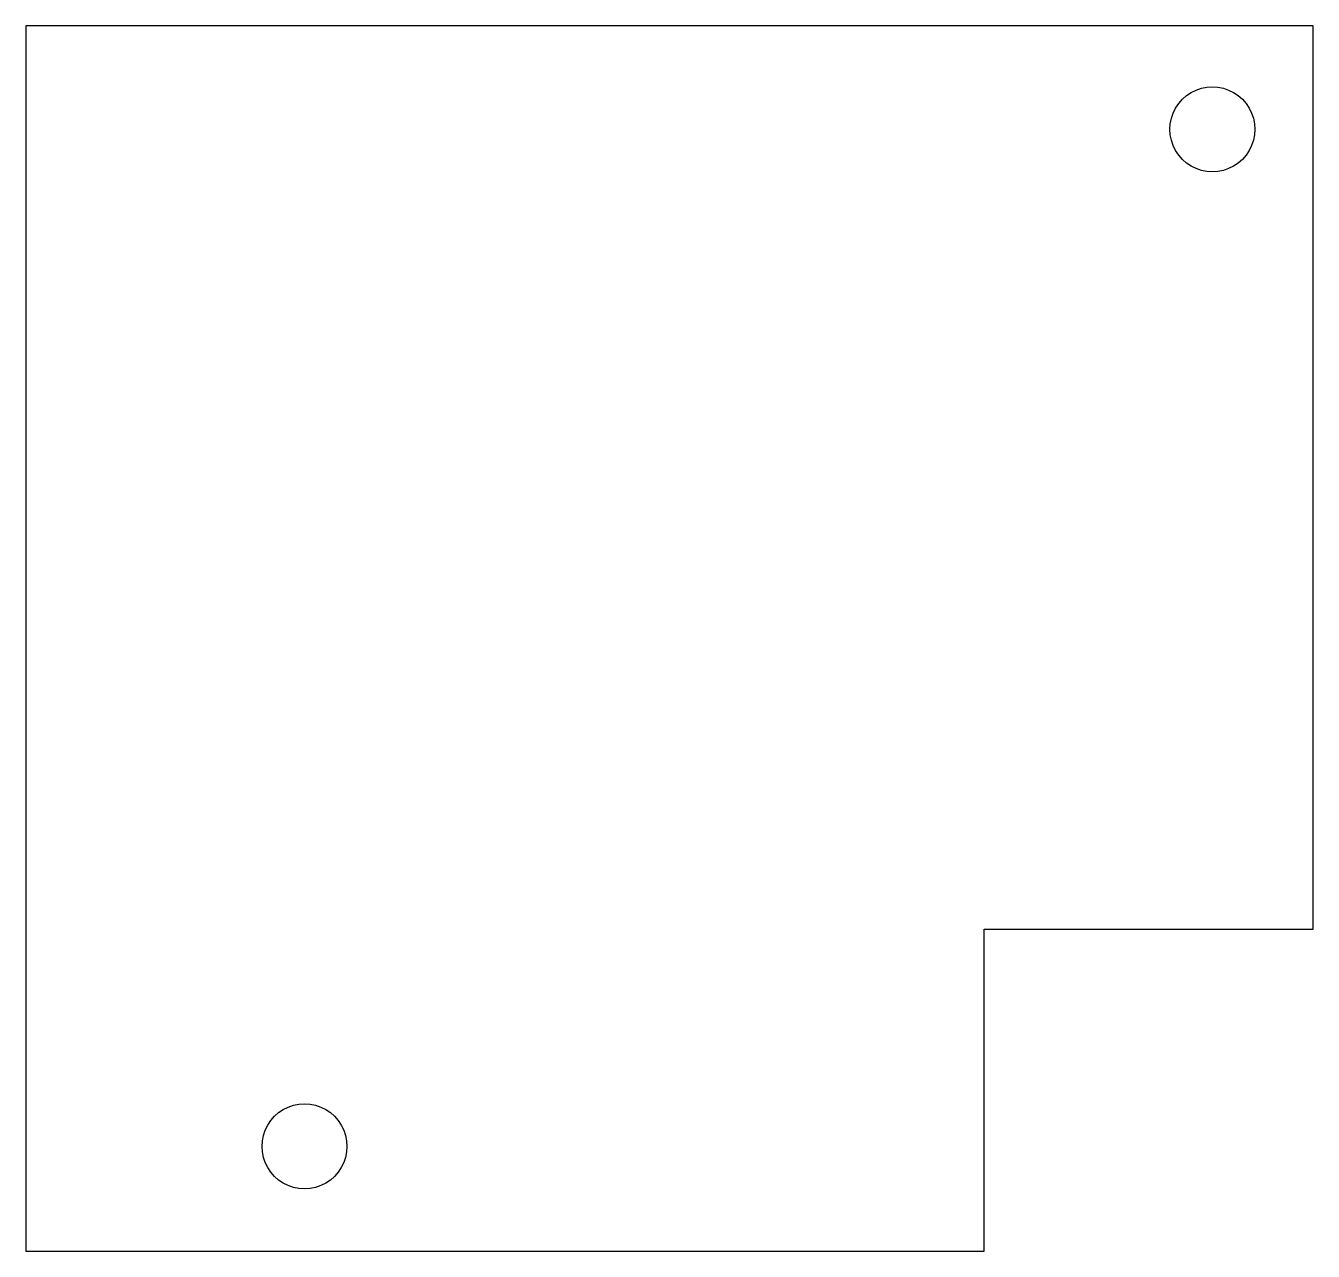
# Model space of a CAD drawing. Header units: metres. Extents: x 1 to 49.5, y 37.9 to 84.
import ezdxf

# ---------------------------------------------------------------- set-up
doc = ezdxf.new("R2010")
doc.units = ezdxf.units.M

msp = doc.modelspace()

# ---------------------------------------------------------------- linework, layer by layer
for p, q in [((49.5, 84), (1, 84)), ((1, 84), (1, 37.85)), ((49.5, 49.985), (49.5, 84)), ((44.726, 81.3694), (44.9, 81.4856)), ((44.9, 81.4856), (45.0877, 81.5782)), ((45.0877, 81.5782), (45.2859, 81.6455)), ((45.2859, 81.6455), (45.4911, 81.6863)), ((45.4911, 81.6863), (45.7, 81.7)), ((45.7, 81.7), (45.9088, 81.6863)), ((45.9088, 81.6863), (46.1141, 81.6455)), ((46.1141, 81.6455), (46.3123, 81.5782)), ((46.3123, 81.5782), (46.5, 81.4856)), ((46.5, 81.4856), (46.674, 81.3694)), ((44.3143, 80.9), (44.4306, 81.074)), ((44.4306, 81.074), (44.5686, 81.2314)), ((44.5686, 81.2314), (44.726, 81.3694)), ((46.674, 81.3694), (46.8314, 81.2314)), ((46.8314, 81.2314), (46.9694, 81.074)), ((46.9694, 81.074), (47.0856, 80.9)), ((44.1137, 80.3088), (44.1545, 80.5141)), ((44.1545, 80.5141), (44.2218, 80.7123)), ((44.2218, 80.7123), (44.3143, 80.9)), ((47.0856, 80.9), (47.1782, 80.7123)), ((47.1782, 80.7123), (47.2455, 80.5141)), ((47.2455, 80.5141), (47.2863, 80.3088)), ((44.1, 80.1), (44.1137, 80.3088)), ((44.1137, 79.8911), (44.1, 80.1)), ((47.2863, 80.3088), (47.3, 80.1)), ((47.3, 80.1), (47.2863, 79.8911)), ((44.1545, 79.6859), (44.1137, 79.8911)), ((44.2218, 79.4877), (44.1545, 79.6859)), ((47.2455, 79.6859), (47.1782, 79.4877)), ((47.2863, 79.8911), (47.2455, 79.6859)), ((44.3143, 79.3), (44.2218, 79.4877)), ((44.4306, 79.126), (44.3143, 79.3)), ((44.5686, 78.9686), (44.4306, 79.126)), ((46.9694, 79.126), (46.8314, 78.9686)), ((47.0856, 79.3), (46.9694, 79.126)), ((47.1782, 79.4877), (47.0856, 79.3)), ((44.726, 78.8306), (44.5686, 78.9686)), ((44.9, 78.7144), (44.726, 78.8306)), ((45.0877, 78.6218), (44.9, 78.7144)), ((45.2859, 78.5545), (45.0877, 78.6218)), ((46.3123, 78.6218), (46.1141, 78.5545)), ((46.5, 78.7144), (46.3123, 78.6218)), ((46.674, 78.8306), (46.5, 78.7144)), ((46.8314, 78.9686), (46.674, 78.8306)), ((45.4911, 78.5137), (45.2859, 78.5545)), ((45.7, 78.5), (45.4911, 78.5137)), ((45.9088, 78.5137), (45.7, 78.5)), ((46.1141, 78.5545), (45.9088, 78.5137)), ((37.1, 49.985), (49.5, 49.985)), ((37.1, 37.85), (37.1, 49.985)), ((10.526, 43.0694), (10.7, 43.1856)), ((10.7, 43.1856), (10.8877, 43.2782)), ((10.8877, 43.2782), (11.0859, 43.3455)), ((11.0859, 43.3455), (11.2912, 43.3863)), ((11.2912, 43.3863), (11.5, 43.4)), ((11.5, 43.4), (11.7088, 43.3863)), ((11.7088, 43.3863), (11.9141, 43.3455)), ((11.9141, 43.3455), (12.1123, 43.2782)), ((12.1123, 43.2782), (12.3, 43.1856)), ((12.3, 43.1856), (12.474, 43.0694)), ((10.1143, 42.6), (10.2306, 42.774)), ((10.2306, 42.774), (10.3686, 42.9314)), ((10.3686, 42.9314), (10.526, 43.0694)), ((12.474, 43.0694), (12.6314, 42.9314)), ((12.6314, 42.9314), (12.7694, 42.774)), ((12.7694, 42.774), (12.8856, 42.6)), ((9.91368, 42.0088), (9.95451, 42.2141)), ((9.95451, 42.2141), (10.0218, 42.4123)), ((10.0218, 42.4123), (10.1143, 42.6)), ((12.8856, 42.6), (12.9782, 42.4123)), ((12.9782, 42.4123), (13.0455, 42.2141)), ((13.0455, 42.2141), (13.0863, 42.0088)), ((9.89999, 41.8), (9.91368, 42.0088)), ((9.91368, 41.5912), (9.89999, 41.8)), ((13.0863, 42.0088), (13.1, 41.8)), ((13.1, 41.8), (13.0863, 41.5912)), ((9.95451, 41.3859), (9.91368, 41.5912)), ((10.0218, 41.1877), (9.95451, 41.3859)), ((13.0455, 41.3859), (12.9782, 41.1877)), ((13.0863, 41.5912), (13.0455, 41.3859)), ((10.1143, 41), (10.0218, 41.1877)), ((10.2306, 40.826), (10.1143, 41)), ((10.3686, 40.6686), (10.2306, 40.826)), ((12.7694, 40.826), (12.6314, 40.6686)), ((12.8856, 41), (12.7694, 40.826)), ((12.9782, 41.1877), (12.8856, 41)), ((10.526, 40.5306), (10.3686, 40.6686)), ((10.7, 40.4144), (10.526, 40.5306)), ((10.8877, 40.3218), (10.7, 40.4144)), ((11.0859, 40.2545), (10.8877, 40.3218)), ((12.1123, 40.3218), (11.9141, 40.2545)), ((12.3, 40.4144), (12.1123, 40.3218)), ((12.474, 40.5306), (12.3, 40.4144)), ((12.6314, 40.6686), (12.474, 40.5306)), ((11.2912, 40.2137), (11.0859, 40.2545)), ((11.5, 40.2), (11.2912, 40.2137)), ((11.7088, 40.2137), (11.5, 40.2)), ((11.9141, 40.2545), (11.7088, 40.2137)), ((1, 37.85), (37.1, 37.85))]:
    msp.add_line(p, q)

doc.saveas('drawing.dxf')
